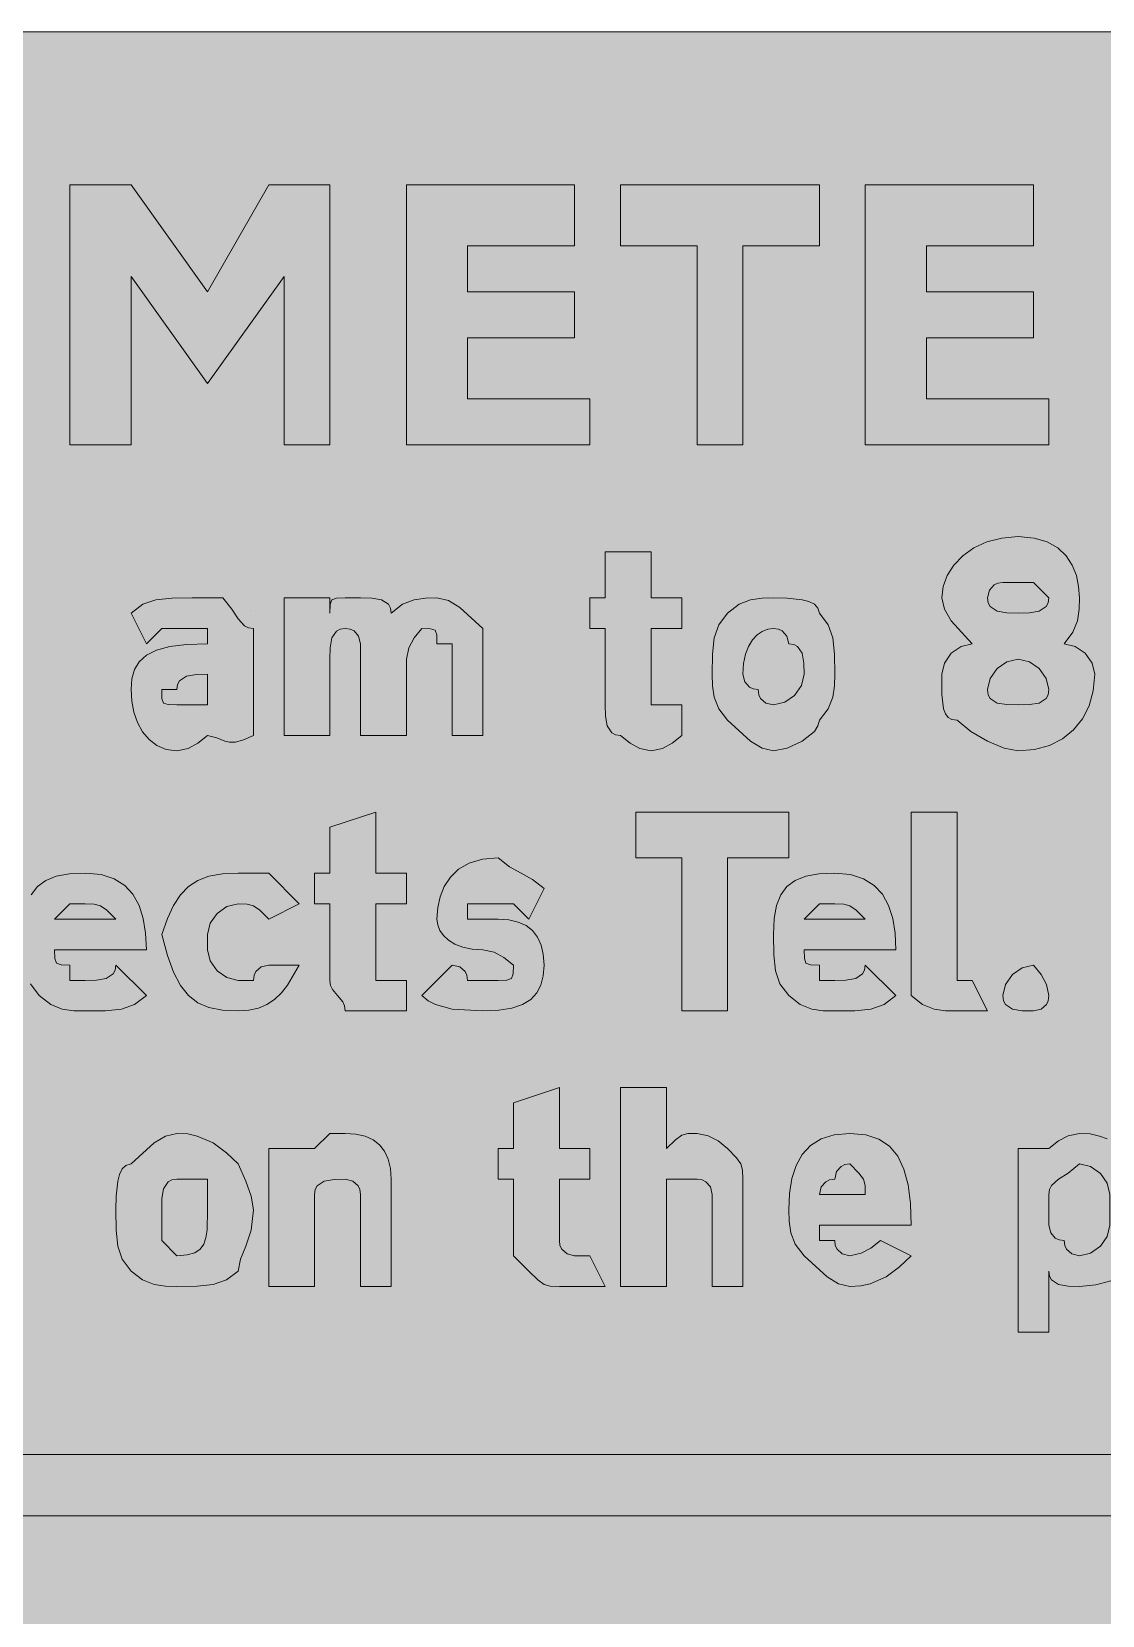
# Model space of a CAD drawing. Header units: metres. Extents: x 9 to 558, y 12 to 260.
# Drawn here: x 283.4 to 367.4, y 135.7 to 259.9 of the extents above; entities that cross this region are included whole.
import ezdxf

# ---------------------------------------------------------------- set-up
doc = ezdxf.new("R2010")
doc.units = ezdxf.units.M
for name, color, linetype, true_color in [('FILL_BLACK_000000', 7, 'Continuous', 0x000000), ('FILL_YELLOW_FFFF00', 7, 'Continuous', 0xffff00), ('STROKE_BLACK_000000', 7, 'Continuous', 0x000000)]:
    doc.layers.add(name, color=color, linetype=linetype, true_color=true_color)

msp = doc.modelspace()

# ---------------------------------------------------------------- hatches: boundary and pattern name
at = {"layer": 'FILL_BLACK_000000', "true_color": 0x000000}
h = msp.add_hatch(color=7, dxfattribs=at)
h.dxf.hatch_style = 1
h.paths.add_polyline_path([(291.21, 240.72), (291.21, 227.52), (286.41, 227.52), (286.41, 247.92), (291.21, 247.92), (297.21, 239.52), (302.01, 247.92), (306.81, 247.92), (306.81, 227.52), (303.21, 227.52), (303.21, 240.72), (297.21, 232.32), (291.21, 240.72)])
h = msp.add_hatch(color=7, dxfattribs=at)
h.dxf.hatch_style = 1
h.paths.add_polyline_path([(317.61, 231.12), (327.21, 231.12), (327.21, 227.52), (312.81, 227.52), (312.81, 247.92), (326.01, 247.92), (326.01, 243.12), (317.61, 243.12), (317.61, 239.52), (326.01, 239.52), (326.01, 235.92), (317.61, 235.92), (317.61, 231.12)])
h = msp.add_hatch(color=7, dxfattribs=at)
h.dxf.hatch_style = 1
h.paths.add_polyline_path([(339.21, 227.52), (335.61, 227.52), (335.61, 243.12), (329.61, 243.12), (329.61, 247.92), (345.21, 247.92), (345.21, 243.12), (339.21, 243.12), (339.21, 227.52)])
h = msp.add_hatch(color=7, dxfattribs=at)
h.dxf.hatch_style = 1
h.paths.add_polyline_path([(353.61, 231.12), (363.21, 231.12), (363.21, 227.52), (348.81, 227.52), (348.81, 247.92), (362.01, 247.92), (362.01, 243.12), (353.61, 243.12), (353.61, 239.52), (362.01, 239.52), (362.01, 235.92), (353.61, 235.92), (353.61, 231.12)])
h = msp.add_hatch(color=7, dxfattribs=at)
h.dxf.hatch_style = 1
h.paths.add_polyline_path([(357.1, 205.04), (356.01, 205.92), (355.61, 205.98), (355.32, 206.14), (355.1, 206.43), (354.96, 206.82), (354.83, 207.94), (354.81, 209.52), (355.02, 210.4), (355.56, 211.17), (356.33, 211.71), (357.21, 211.92), (355.56, 213.72), (355.02, 214.62), (354.81, 215.52), (354.92, 216.42), (355.24, 217.28), (355.76, 218.09), (356.46, 218.82), (357.33, 219.43), (358.35, 219.91), (359.52, 220.21), (360.81, 220.32), (362.05, 220.21), (363.08, 219.91), (363.91, 219.43), (364.56, 218.82), (365.04, 218.09), (365.37, 217.28), (365.55, 216.42), (365.61, 215.52), (365.59, 214.62), (365.46, 213.72), (365.1, 212.82), (364.41, 211.92), (365.29, 211.71), (366.06, 211.17), (366.6, 210.4), (366.81, 209.52), (366.7, 208.23), (366.38, 207.06), (365.86, 206.04), (365.16, 205.17), (364.29, 204.47), (363.27, 203.95), (362.1, 203.63), (360.81, 203.52), (359.72, 203.73), (358.41, 204.27), (357.1, 205.04)])
h.paths.add_polyline_path([(358.62, 209.2), (358.41, 208.32), (358.46, 207.92), (358.62, 207.63), (359.16, 207.27), (359.93, 207.14), (360.81, 207.12), (361.69, 207.14), (362.46, 207.27), (363, 207.63), (363.16, 207.92), (363.21, 208.32), (363, 209.2), (362.46, 209.97), (361.69, 210.51), (360.81, 210.72), (359.93, 210.51), (359.16, 209.97), (358.62, 209.2)], flags=16)
h.paths.add_polyline_path([(360.81, 216.72), (359.61, 216.72), (359.21, 216.67), (358.92, 216.53), (358.56, 216.12), (358.41, 215.52), (358.46, 215.12), (358.62, 214.83), (359.16, 214.47), (359.93, 214.34), (360.81, 214.32), (361.69, 214.34), (362.46, 214.47), (363, 214.83), (363.16, 215.12), (363.21, 215.52), (362.01, 216.72), (360.81, 216.72)], flags=16)
h = msp.add_hatch(color=7, dxfattribs=at)
h.dxf.hatch_style = 1
h.paths.add_polyline_path([(334.41, 215.52), (334.41, 213.12), (332.01, 213.12), (332.01, 208.32), (332.01, 207.12), (333.21, 207.12), (334.41, 207.12), (334.41, 204.72), (333.66, 204.12), (332.89, 203.71), (332.01, 203.52), (331.13, 203.71), (330.36, 204.12), (329.61, 204.72), (329.21, 204.77), (328.92, 204.93), (328.56, 205.47), (328.43, 206.24), (328.41, 207.12), (328.41, 213.12), (327.21, 213.12), (327.21, 215.52), (328.41, 215.52), (328.41, 219.12), (332.01, 219.12), (332.01, 215.52), (334.41, 215.52)])
h = msp.add_hatch(color=7, dxfattribs=at)
h.dxf.hatch_style = 1
h.paths.add_polyline_path([(296.01, 213.12), (293.61, 213.12), (292.41, 211.92), (291.21, 214.32), (292.13, 215.01), (293.16, 215.37), (294.42, 215.5), (296.01, 215.52), (298.41, 215.52), (299.12, 214.64), (299.61, 213.87), (300.1, 213.33), (300.41, 213.17), (300.81, 213.12), (300.81, 207.12), (300.81, 205.92), (300.81, 204.72), (300.02, 204.38), (299.4, 204.21), (298.93, 204.19), (298.56, 204.27), (297.94, 204.55), (297.21, 204.72), (296.46, 204.12), (295.69, 203.71), (294.81, 203.52), (293.97, 203.63), (293.23, 203.93), (292.62, 204.41), (292.11, 205.02), (291.72, 205.75), (291.43, 206.56), (291.27, 207.42), (291.21, 208.32), (291.27, 209.16), (291.47, 209.89), (291.84, 210.51), (292.41, 211.02), (293.2, 211.41), (294.25, 211.69), (295.57, 211.86), (297.21, 211.92), (297.21, 213.12), (296.01, 213.12)])
h.paths.add_polyline_path([(293.76, 207.27), (294.12, 207.14), (294.81, 207.12), (296.01, 207.12), (297.21, 207.12), (297.21, 209.52), (296.33, 209.5), (295.56, 209.37), (295.02, 209.01), (294.86, 208.72), (294.81, 208.32), (293.61, 208.32), (293.63, 207.63), (293.76, 207.27)], flags=16)
h = msp.add_hatch(color=7, dxfattribs=at)
h.dxf.hatch_style = 1
h.paths.add_polyline_path([(313.41, 212.37), (313, 211.6), (312.81, 210.72), (312.81, 204.72), (309.21, 204.72), (309.21, 211.92), (309.06, 212.52), (308.7, 212.93), (308.41, 213.07), (308.01, 213.12), (307.61, 213.07), (307.32, 212.91), (306.96, 212.37), (306.83, 211.6), (306.81, 210.72), (306.81, 204.72), (303.21, 204.72), (303.21, 215.52), (306.81, 215.52), (306.81, 214.32), (306.83, 215.01), (306.96, 215.37), (307.32, 215.5), (308.01, 215.52), (309.21, 215.52), (310.09, 215.5), (310.86, 215.37), (311.4, 215.01), (311.56, 214.72), (311.61, 214.32), (312.51, 215.01), (313.41, 215.37), (314.31, 215.5), (315.21, 215.52), (316.11, 215.31), (317.01, 214.77), (318.81, 213.12), (318.81, 211.92), (318.81, 204.72), (316.41, 204.72), (316.41, 211.92), (315.21, 211.92), (315.19, 212.61), (315.06, 212.97), (314.7, 213.1), (314.01, 213.12), (313.41, 212.37)])
h = msp.add_hatch(color=7, dxfattribs=at)
h.dxf.hatch_style = 1
h.paths.add_polyline_path([(346.26, 207.72), (345.9, 206.82), (345.21, 205.92), (345.1, 205.47), (344.82, 205.04), (343.86, 204.27), (342.68, 203.73), (341.61, 203.52), (340.71, 203.73), (339.81, 204.27), (338.01, 205.92), (337.32, 206.82), (336.96, 207.72), (336.83, 208.62), (336.81, 209.52), (336.83, 211.11), (336.96, 212.37), (337.32, 213.4), (338.01, 214.32), (338.91, 215.01), (339.81, 215.37), (340.71, 215.5), (341.61, 215.52), (342.68, 215.5), (343.86, 215.37), (344.39, 215.23), (344.82, 215.01), (345.1, 214.72), (345.21, 214.32), (345.9, 213.4), (346.26, 212.37), (346.39, 211.11), (346.41, 209.52), (346.39, 208.62), (346.26, 207.72)])
h.paths.add_polyline_path([(343.86, 211.17), (343.5, 211.71), (343.21, 211.87), (342.81, 211.92), (342.66, 212.52), (342.3, 212.93), (342.01, 213.07), (341.61, 213.12), (341.16, 213.06), (340.73, 212.89), (340.32, 212.61), (339.96, 212.22), (339.65, 211.71), (339.42, 211.09), (339.26, 210.36), (339.21, 209.52), (339.36, 208.92), (339.72, 208.51), (340.01, 208.37), (340.41, 208.32), (340.46, 207.92), (340.6, 207.63), (341.01, 207.27), (341.61, 207.12), (342.49, 207.33), (343.26, 207.87), (343.8, 208.64), (344.01, 209.52), (343.99, 210.4), (343.86, 211.17)], flags=16)
h = msp.add_hatch(color=7, dxfattribs=at)
h.dxf.hatch_style = 1
h.paths.add_polyline_path([(312.81, 193.92), (312.81, 191.52), (310.41, 191.52), (310.41, 186.72), (310.41, 185.52), (311.61, 185.52), (312.81, 185.52), (312.81, 183.12), (310.41, 183.12), (308.01, 183.12), (307.96, 183.52), (307.82, 183.83), (307.41, 184.32), (307, 184.81), (306.86, 185.12), (306.81, 185.52), (306.81, 191.52), (305.61, 191.52), (305.61, 193.92), (306.81, 193.92), (306.81, 197.52), (310.41, 198.72), (310.41, 193.92), (312.81, 193.92)])
h = msp.add_hatch(color=7, dxfattribs=at)
h.dxf.hatch_style = 1
h.paths.add_polyline_path([(338.01, 183.12), (334.41, 183.12), (334.41, 195.12), (330.81, 195.12), (330.81, 198.72), (342.81, 198.72), (342.81, 195.12), (338.01, 195.12), (338.01, 183.12)])
h = msp.add_hatch(color=7, dxfattribs=at)
h.dxf.hatch_style = 1
h.paths.add_polyline_path([(356.01, 186.72), (356.01, 185.52), (357.21, 185.52), (358.41, 183.12), (357.21, 183.12), (356.01, 183.12), (355.11, 183.14), (354.21, 183.27), (353.31, 183.63), (352.41, 184.32), (352.41, 185.52), (352.41, 198.72), (356.01, 198.72), (356.01, 186.72)])
h = msp.add_hatch(color=7, dxfattribs=at)
h.dxf.hatch_style = 1
h.paths.add_polyline_path([(323.55, 185.88), (323.37, 185.14), (323.04, 184.53), (322.56, 184.02), (321.91, 183.63), (321.08, 183.34), (320.05, 183.18), (318.81, 183.12), (316.41, 183.27), (315.1, 183.63), (314.51, 183.92), (314.01, 184.32), (316.41, 186.72), (317.01, 186.57), (317.42, 186.21), (317.56, 185.92), (317.61, 185.52), (320.01, 185.52), (320.7, 185.54), (321.06, 185.67), (321.19, 186.03), (321.21, 186.72), (320.46, 187.32), (319.69, 187.73), (318.81, 187.92), (317.97, 187.97), (317.23, 188.13), (316.62, 188.36), (316.11, 188.67), (315.72, 189.03), (315.43, 189.44), (315.27, 189.87), (315.21, 190.32), (315.27, 191.22), (315.45, 192.08), (315.78, 192.89), (316.26, 193.62), (316.91, 194.23), (317.74, 194.71), (318.77, 195.01), (320.01, 195.12), (320.91, 194.41), (321.81, 193.92), (322.71, 193.43), (323.61, 192.72), (322.41, 190.32), (321.21, 191.52), (320.01, 191.52), (317.61, 191.52), (317.61, 190.32), (318.81, 190.32), (320.01, 190.32), (320.85, 190.26), (321.58, 190.09), (322.2, 189.81), (322.71, 189.42), (323.1, 188.91), (323.38, 188.29), (323.55, 187.56), (323.61, 186.72), (323.55, 185.88)])
h = msp.add_hatch(color=7, dxfattribs=at)
h.dxf.hatch_style = 1
h.paths.add_polyline_path([(285.23, 187.23), (285.36, 186.87), (285.72, 186.74), (286.41, 186.72), (286.41, 185.52), (287.61, 185.52), (288.49, 185.54), (289.26, 185.67), (289.8, 186.03), (289.96, 186.32), (290.01, 186.72), (292.41, 184.32), (291.49, 183.63), (290.46, 183.27), (289.2, 183.14), (287.61, 183.12), (286.71, 183.14), (285.81, 183.27), (284.91, 183.63), (284.01, 184.32), (283.32, 185.24), (282.96, 186.27), (282.83, 187.53), (282.81, 189.12), (282.87, 190.36), (283.05, 191.39), (283.38, 192.22), (283.86, 192.87), (284.51, 193.35), (285.34, 193.68), (286.37, 193.86), (287.61, 193.92), (288.85, 193.81), (289.88, 193.49), (290.71, 192.97), (291.36, 192.27), (291.84, 191.4), (292.17, 190.38), (292.35, 189.21), (292.41, 187.92), (285.21, 187.92), (285.23, 187.23)])
h.paths.add_polyline_path([(289.3, 191.01), (288.81, 191.37), (288.32, 191.5), (287.61, 191.52), (286.41, 191.52), (285.21, 190.32), (290.01, 190.32), (289.3, 191.01)], flags=16)
h = msp.add_hatch(color=7, dxfattribs=at)
h.dxf.hatch_style = 1
h.paths.add_polyline_path([(302.01, 193.92), (304.41, 191.52), (302.01, 190.32), (301.3, 191.01), (300.81, 191.37), (300.32, 191.5), (299.61, 191.52), (298.73, 191.31), (297.96, 190.77), (297.42, 190), (297.21, 189.12), (297.21, 187.92), (297.42, 187.04), (297.96, 186.27), (298.73, 185.73), (299.61, 185.52), (300.81, 185.52), (300.86, 185.92), (301, 186.21), (301.41, 186.57), (302.01, 186.72), (304.41, 186.72), (303.49, 185.14), (303, 184.53), (302.46, 184.02), (301.87, 183.63), (301.2, 183.34), (300.46, 183.18), (299.61, 183.12), (298.37, 183.18), (297.32, 183.38), (296.45, 183.75), (295.71, 184.32), (295.09, 185.11), (294.55, 186.16), (294.06, 187.48), (293.61, 189.12), (294.06, 190.36), (294.55, 191.39), (295.09, 192.22), (295.71, 192.87), (296.45, 193.35), (297.32, 193.68), (298.37, 193.86), (299.61, 193.92), (302.01, 193.92)])
h = msp.add_hatch(color=7, dxfattribs=at)
h.dxf.hatch_style = 1
h.paths.add_polyline_path([(344.03, 187.23), (344.16, 186.87), (344.52, 186.74), (345.21, 186.72), (345.21, 185.52), (346.41, 185.52), (347.29, 185.54), (348.06, 185.67), (348.6, 186.03), (348.76, 186.32), (348.81, 186.72), (351.21, 184.32), (350.29, 183.63), (349.26, 183.27), (348, 183.14), (346.41, 183.12), (345.51, 183.14), (344.61, 183.27), (343.71, 183.63), (342.81, 184.32), (342.12, 185.24), (341.76, 186.27), (341.63, 187.53), (341.61, 189.12), (341.67, 190.36), (341.85, 191.39), (342.18, 192.22), (342.66, 192.87), (343.31, 193.35), (344.14, 193.68), (345.17, 193.86), (346.41, 193.92), (347.65, 193.81), (348.68, 193.49), (349.51, 192.97), (350.16, 192.27), (350.64, 191.4), (350.97, 190.38), (351.15, 189.21), (351.21, 187.92), (344.01, 187.92), (344.03, 187.23)])
h.paths.add_polyline_path([(348.1, 191.01), (347.61, 191.37), (347.12, 191.5), (346.41, 191.52), (345.21, 191.52), (344.01, 190.32), (348.81, 190.32), (348.1, 191.01)], flags=16)
h = msp.add_hatch(color=7, dxfattribs=at)
h.dxf.hatch_style = 1
h.paths.add_polyline_path([(363.16, 183.92), (363.02, 183.63), (362.61, 183.27), (362.01, 183.12), (361.13, 183.14), (360.36, 183.27), (359.82, 183.63), (359.66, 183.92), (359.61, 184.32), (359.82, 185.2), (360.36, 185.97), (361.13, 186.51), (362.01, 186.72), (362.61, 185.97), (363.02, 185.2), (363.21, 184.32), (363.16, 183.92)])
h = msp.add_hatch(color=7, dxfattribs=at)
h.dxf.hatch_style = 1
h.paths.add_polyline_path([(327.21, 172.32), (327.21, 169.92), (324.81, 169.92), (324.81, 165.12), (324.86, 164.72), (325, 164.43), (325.41, 164.07), (326.01, 163.92), (327.21, 163.92), (328.41, 161.52), (324.81, 161.52), (324.1, 161.54), (323.61, 161.67), (323.12, 162.03), (322.41, 162.72), (321.21, 163.92), (321.21, 169.92), (320.01, 169.92), (320.01, 172.32), (321.21, 172.32), (321.21, 175.92), (324.81, 177.12), (324.81, 172.32), (327.21, 172.32)])
h = msp.add_hatch(color=7, dxfattribs=at)
h.dxf.hatch_style = 1
h.paths.add_polyline_path([(336.49, 173.33), (337.26, 172.92), (338.01, 172.32), (338.7, 171.61), (339.06, 171.12), (339.19, 170.63), (339.21, 169.92), (339.21, 161.52), (336.81, 161.52), (336.81, 168.72), (336.66, 169.32), (336.3, 169.73), (336.01, 169.87), (335.61, 169.92), (334.41, 169.92), (333.21, 169.92), (333.21, 168.72), (333.21, 161.52), (329.61, 161.52), (329.61, 177.12), (333.21, 177.12), (333.21, 172.32), (333.92, 173.01), (334.41, 173.37), (334.9, 173.5), (335.61, 173.52), (336.49, 173.33)])
h = msp.add_hatch(color=7, dxfattribs=at)
h.dxf.hatch_style = 1
h.paths.add_polyline_path([(300.21, 164.67), (299.8, 163.64), (299.61, 162.72), (298.69, 162.03), (297.66, 161.67), (296.4, 161.54), (294.81, 161.52), (293.91, 161.54), (293.01, 161.67), (292.11, 162.03), (291.21, 162.72), (290.52, 163.64), (290.16, 164.67), (290.03, 165.93), (290.01, 167.52), (290.03, 168.59), (290.16, 169.77), (290.3, 170.3), (290.52, 170.73), (290.81, 171.01), (291.21, 171.12), (293.01, 172.77), (293.91, 173.31), (294.81, 173.52), (295.66, 173.47), (296.4, 173.31), (297.66, 172.77), (298.69, 172), (299.61, 171.12), (300.21, 169.77), (300.62, 168.59), (300.81, 167.52), (300.62, 165.93), (300.21, 164.67)])
h.paths.add_polyline_path([(294.81, 169.92), (294.41, 169.87), (294.12, 169.71), (293.76, 169.17), (293.63, 168.4), (293.61, 167.52), (293.61, 165.12), (294.81, 163.92), (295.6, 163.98), (296.2, 164.14), (296.62, 164.43), (296.91, 164.82), (297.08, 165.33), (297.17, 165.94), (297.21, 167.52), (297.21, 169.92), (294.81, 169.92)], flags=16)
h = msp.add_hatch(color=7, dxfattribs=at)
h.dxf.hatch_style = 1
h.paths.add_polyline_path([(309.21, 161.52), (309.21, 168.72), (309.16, 169.12), (309.02, 169.41), (308.61, 169.77), (308.01, 169.92), (307.13, 169.9), (306.36, 169.77), (305.82, 169.41), (305.66, 169.12), (305.61, 168.72), (305.61, 161.52), (302.01, 161.52), (302.01, 172.32), (305.61, 172.32), (306.81, 173.52), (308.01, 173.52), (308.85, 173.46), (309.58, 173.29), (310.2, 173.01), (310.71, 172.62), (311.1, 172.11), (311.38, 171.49), (311.55, 170.76), (311.61, 169.92), (311.61, 161.52), (309.21, 161.52)])
h = msp.add_hatch(color=7, dxfattribs=at)
h.dxf.hatch_style = 1
h.paths.add_polyline_path([(345.21, 165.12), (346.41, 165.12), (346.46, 164.72), (346.6, 164.43), (347.01, 164.07), (347.61, 163.92), (348.49, 164.11), (349.26, 164.52), (350.01, 165.12), (352.41, 163.92), (351.49, 163.04), (350.46, 162.27), (349.2, 161.73), (348.46, 161.57), (347.61, 161.52), (346.71, 161.73), (345.81, 162.27), (344.01, 163.92), (343.32, 164.82), (342.96, 165.72), (342.83, 166.62), (342.81, 167.52), (342.87, 168.81), (343.05, 169.98), (343.38, 171), (343.86, 171.87), (344.51, 172.57), (345.34, 173.09), (346.37, 173.41), (347.61, 173.52), (348.85, 173.41), (349.88, 173.07), (350.71, 172.51), (351.36, 171.72), (351.84, 170.71), (352.17, 169.47), (352.35, 168.01), (352.41, 166.32), (345.21, 166.32), (345.21, 165.12)])
h.paths.add_polyline_path([(348.81, 168.72), (348.79, 169.43), (348.66, 169.92), (348.3, 170.41), (347.61, 171.12), (347.21, 171.07), (346.92, 170.93), (346.56, 170.52), (346.41, 169.92), (346.01, 169.87), (345.72, 169.73), (345.36, 169.32), (345.21, 168.72), (348.81, 168.72)], flags=16)
h = msp.add_hatch(color=7, dxfattribs=at)
h.dxf.hatch_style = 1
h.paths.add_polyline_path([(371.18, 165.06), (370.66, 164.04), (369.96, 163.17), (369.09, 162.47), (368.07, 161.95), (366.9, 161.63), (365.61, 161.52), (364.73, 161.54), (363.96, 161.67), (363.42, 162.03), (363.26, 162.32), (363.21, 162.72), (363.21, 157.92), (360.81, 157.92), (360.81, 172.32), (363.21, 172.32), (363.96, 172.92), (364.73, 173.33), (365.61, 173.52), (366.45, 173.47), (367.18, 173.31), (367.8, 173.08), (368.31, 172.77), (368.7, 172.41), (368.99, 172), (369.15, 171.57), (369.21, 171.12), (369.66, 171.01), (370.09, 170.73), (370.86, 169.77), (371.4, 168.59), (371.61, 167.52), (371.5, 166.23), (371.18, 165.06)])
h.paths.add_polyline_path([(367.26, 164.67), (367.8, 165.44), (368.01, 166.32), (368.01, 168.72), (367.8, 169.6), (367.26, 170.37), (366.49, 170.91), (365.61, 171.12), (364.73, 170.41), (363.96, 169.92), (363.42, 169.43), (363.26, 169.12), (363.21, 168.72), (363.21, 166.32), (363.36, 165.72), (363.72, 165.31), (364.01, 165.17), (364.41, 165.12), (364.46, 164.72), (364.6, 164.43), (365.01, 164.07), (365.61, 163.92), (366.49, 164.13), (367.26, 164.67)], flags=16)
h = msp.add_hatch(color=7, dxfattribs=at)
h.dxf.hatch_style = 1
h.paths.add_polyline_path([(495.21, 148.32), (490.41, 153.12), (497.61, 153.12), (504.81, 145.92), (497.61, 138.72), (490.41, 138.72), (495.21, 143.52), (62.01, 143.52), (62.01, 148.32), (495.21, 148.32)])
at = {"layer": 'FILL_YELLOW_FFFF00', "true_color": 0xffff00}
h = msp.add_hatch(color=7, dxfattribs=at)
h.dxf.hatch_style = 1
h.paths.add_polyline_path([(551.26, 259.87), (552.02, 259.71), (553.41, 259.17), (556.41, 257.52), (556.81, 257.02), (557.1, 256.43), (557.46, 255.12), (557.61, 252.72), (557.61, 18.72), (557.61, 16.32), (557.42, 15.44), (557.01, 14.67), (556.41, 13.92), (553.41, 12.27), (552.02, 11.73), (551.26, 11.57), (550.41, 11.52), (16.41, 11.52), (14.01, 11.52), (13.13, 12.23), (12.36, 12.72), (11.82, 13.21), (11.66, 13.52), (11.61, 13.92), (10.82, 14.37), (10.22, 14.84), (9.8, 15.33), (9.51, 15.87), (9.25, 17.13), (9.21, 18.72), (9.21, 252.72), (9.21, 255.12), (11.61, 257.52), (12.36, 258.12), (13.13, 258.53), (14.01, 258.72), (14.76, 259.32), (15.53, 259.73), (16.41, 259.92), (550.41, 259.92), (551.26, 259.87)])

# ---------------------------------------------------------------- linework, layer by layer
at = {"layer": 'FILL_BLACK_000000', "lineweight": 0, "true_color": 0x000000}
for points in [[(291.21, 240.72), (291.21, 227.52), (286.41, 227.52), (286.41, 247.92), (291.21, 247.92), (297.21, 239.52), (302.01, 247.92), (306.81, 247.92), (306.81, 227.52), (303.21, 227.52), (303.21, 240.72), (297.21, 232.32)], [(317.61, 231.12), (327.21, 231.12), (327.21, 227.52), (312.81, 227.52), (312.81, 247.92), (326.01, 247.92), (326.01, 243.12), (317.61, 243.12), (317.61, 239.52), (326.01, 239.52), (326.01, 235.92), (317.61, 235.92)], [(339.21, 227.52), (335.61, 227.52), (335.61, 243.12), (329.61, 243.12), (329.61, 247.92), (345.21, 247.92), (345.21, 243.12), (339.21, 243.12)], [(353.61, 231.12), (363.21, 231.12), (363.21, 227.52), (348.81, 227.52), (348.81, 247.92), (362.01, 247.92), (362.01, 243.12), (353.61, 243.12), (353.61, 239.52), (362.01, 239.52), (362.01, 235.92), (353.61, 235.92)], [(357.1, 205.04), (356.01, 205.92), (355.61, 205.98), (355.32, 206.14), (355.1, 206.43), (354.96, 206.82), (354.83, 207.94), (354.81, 209.52), (355.02, 210.4), (355.56, 211.17), (356.33, 211.71), (357.21, 211.92), (355.56, 213.72), (355.02, 214.62), (354.81, 215.52), (354.92, 216.42), (355.24, 217.28), (355.76, 218.09), (356.46, 218.82), (357.33, 219.43), (358.35, 219.91), (359.52, 220.21), (360.81, 220.32), (362.05, 220.21), (363.08, 219.91), (363.91, 219.43), (364.56, 218.82), (365.04, 218.09), (365.37, 217.28), (365.55, 216.42), (365.61, 215.52), (365.59, 214.62), (365.46, 213.72), (365.1, 212.82), (364.41, 211.92), (365.29, 211.71), (366.06, 211.17), (366.6, 210.4), (366.81, 209.52), (366.7, 208.23), (366.38, 207.06), (365.86, 206.04), (365.16, 205.17), (364.29, 204.47), (363.27, 203.95), (362.1, 203.63), (360.81, 203.52), (359.72, 203.73), (358.41, 204.27)], [(334.41, 215.52), (334.41, 213.12), (332.01, 213.12), (332.01, 208.32), (332.01, 207.12), (333.21, 207.12), (334.41, 207.12), (334.41, 204.72), (333.66, 204.12), (332.89, 203.71), (332.01, 203.52), (331.13, 203.71), (330.36, 204.12), (329.61, 204.72), (329.21, 204.77), (328.92, 204.93), (328.56, 205.47), (328.43, 206.24), (328.41, 207.12), (328.41, 213.12), (327.21, 213.12), (327.21, 215.52), (328.41, 215.52), (328.41, 219.12), (332.01, 219.12), (332.01, 215.52)], [(360.81, 216.72), (359.61, 216.72), (359.21, 216.67), (358.92, 216.53), (358.56, 216.12), (358.41, 215.52), (358.46, 215.12), (358.62, 214.83), (359.16, 214.47), (359.93, 214.34), (360.81, 214.32), (361.69, 214.34), (362.46, 214.47), (363, 214.83), (363.16, 215.12), (363.21, 215.52), (362.01, 216.72)], [(296.01, 213.12), (293.61, 213.12), (292.41, 211.92), (291.21, 214.32), (292.13, 215.01), (293.16, 215.37), (294.42, 215.5), (296.01, 215.52), (298.41, 215.52), (299.12, 214.64), (299.61, 213.87), (300.1, 213.33), (300.41, 213.17), (300.81, 213.12), (300.81, 207.12), (300.81, 205.92), (300.81, 204.72), (300.02, 204.38), (299.4, 204.21), (298.93, 204.19), (298.56, 204.27), (297.94, 204.55), (297.21, 204.72), (296.46, 204.12), (295.69, 203.71), (294.81, 203.52), (293.97, 203.63), (293.23, 203.93), (292.62, 204.41), (292.11, 205.02), (291.72, 205.75), (291.43, 206.56), (291.27, 207.42), (291.21, 208.32), (291.27, 209.16), (291.47, 209.89), (291.84, 210.51), (292.41, 211.02), (293.2, 211.41), (294.25, 211.69), (295.57, 211.86), (297.21, 211.92), (297.21, 213.12)], [(313.41, 212.37), (313, 211.6), (312.81, 210.72), (312.81, 204.72), (309.21, 204.72), (309.21, 211.92), (309.06, 212.52), (308.7, 212.93), (308.41, 213.07), (308.01, 213.12), (307.61, 213.07), (307.32, 212.91), (306.96, 212.37), (306.83, 211.6), (306.81, 210.72), (306.81, 204.72), (303.21, 204.72), (303.21, 215.52), (306.81, 215.52), (306.81, 214.32), (306.83, 215.01), (306.96, 215.37), (307.32, 215.5), (308.01, 215.52), (309.21, 215.52), (310.09, 215.5), (310.86, 215.37), (311.4, 215.01), (311.56, 214.72), (311.61, 214.32), (312.51, 215.01), (313.41, 215.37), (314.31, 215.5), (315.21, 215.52), (316.11, 215.31), (317.01, 214.77), (318.81, 213.12), (318.81, 211.92), (318.81, 204.72), (316.41, 204.72), (316.41, 211.92), (315.21, 211.92), (315.19, 212.61), (315.06, 212.97), (314.7, 213.1), (314.01, 213.12)], [(346.26, 207.72), (345.9, 206.82), (345.21, 205.92), (345.1, 205.47), (344.82, 205.04), (343.86, 204.27), (342.68, 203.73), (341.61, 203.52), (340.71, 203.73), (339.81, 204.27), (338.01, 205.92), (337.32, 206.82), (336.96, 207.72), (336.83, 208.62), (336.81, 209.52), (336.83, 211.11), (336.96, 212.37), (337.32, 213.4), (338.01, 214.32), (338.91, 215.01), (339.81, 215.37), (340.71, 215.5), (341.61, 215.52), (342.68, 215.5), (343.86, 215.37), (344.39, 215.23), (344.82, 215.01), (345.1, 214.72), (345.21, 214.32), (345.9, 213.4), (346.26, 212.37), (346.39, 211.11), (346.41, 209.52), (346.39, 208.62)], [(343.86, 211.17), (343.5, 211.71), (343.21, 211.87), (342.81, 211.92), (342.66, 212.52), (342.3, 212.93), (342.01, 213.07), (341.61, 213.12), (341.16, 213.06), (340.73, 212.89), (340.32, 212.61), (339.96, 212.22), (339.65, 211.71), (339.42, 211.09), (339.26, 210.36), (339.21, 209.52), (339.36, 208.92), (339.72, 208.51), (340.01, 208.37), (340.41, 208.32), (340.46, 207.92), (340.6, 207.63), (341.01, 207.27), (341.61, 207.12), (342.49, 207.33), (343.26, 207.87), (343.8, 208.64), (344.01, 209.52), (343.99, 210.4)], [(358.62, 209.2), (358.41, 208.32), (358.46, 207.92), (358.62, 207.63), (359.16, 207.27), (359.93, 207.14), (360.81, 207.12), (361.69, 207.14), (362.46, 207.27), (363, 207.63), (363.16, 207.92), (363.21, 208.32), (363, 209.2), (362.46, 209.97), (361.69, 210.51), (360.81, 210.72), (359.93, 210.51), (359.16, 209.97)], [(293.76, 207.27), (294.12, 207.14), (294.81, 207.12), (296.01, 207.12), (297.21, 207.12), (297.21, 209.52), (296.33, 209.5), (295.56, 209.37), (295.02, 209.01), (294.86, 208.72), (294.81, 208.32), (293.61, 208.32), (293.63, 207.63)], [(312.81, 193.92), (312.81, 191.52), (310.41, 191.52), (310.41, 186.72), (310.41, 185.52), (311.61, 185.52), (312.81, 185.52), (312.81, 183.12), (310.41, 183.12), (308.01, 183.12), (307.96, 183.52), (307.82, 183.83), (307.41, 184.32), (307, 184.81), (306.86, 185.12), (306.81, 185.52), (306.81, 191.52), (305.61, 191.52), (305.61, 193.92), (306.81, 193.92), (306.81, 197.52), (310.41, 198.72), (310.41, 193.92)], [(338.01, 183.12), (334.41, 183.12), (334.41, 195.12), (330.81, 195.12), (330.81, 198.72), (342.81, 198.72), (342.81, 195.12), (338.01, 195.12)], [(356.01, 186.72), (356.01, 185.52), (357.21, 185.52), (358.41, 183.12), (357.21, 183.12), (356.01, 183.12), (355.11, 183.14), (354.21, 183.27), (353.31, 183.63), (352.41, 184.32), (352.41, 185.52), (352.41, 198.72), (356.01, 198.72)], [(323.55, 185.88), (323.37, 185.14), (323.04, 184.53), (322.56, 184.02), (321.91, 183.63), (321.08, 183.34), (320.05, 183.18), (318.81, 183.12), (316.41, 183.27), (315.1, 183.63), (314.51, 183.92), (314.01, 184.32), (316.41, 186.72), (317.01, 186.57), (317.42, 186.21), (317.56, 185.92), (317.61, 185.52), (320.01, 185.52), (320.7, 185.54), (321.06, 185.67), (321.19, 186.03), (321.21, 186.72), (320.46, 187.32), (319.69, 187.73), (318.81, 187.92), (317.97, 187.97), (317.23, 188.13), (316.62, 188.36), (316.11, 188.67), (315.72, 189.03), (315.43, 189.44), (315.27, 189.87), (315.21, 190.32), (315.27, 191.22), (315.45, 192.08), (315.78, 192.89), (316.26, 193.62), (316.91, 194.23), (317.74, 194.71), (318.77, 195.01), (320.01, 195.12), (320.91, 194.41), (321.81, 193.92), (322.71, 193.43), (323.61, 192.72), (322.41, 190.32), (321.21, 191.52), (320.01, 191.52), (317.61, 191.52), (317.61, 190.32), (318.81, 190.32), (320.01, 190.32), (320.85, 190.26), (321.58, 190.09), (322.2, 189.81), (322.71, 189.42), (323.1, 188.91), (323.38, 188.29), (323.55, 187.56), (323.61, 186.72)], [(302.01, 193.92), (304.41, 191.52), (302.01, 190.32), (301.3, 191.01), (300.81, 191.37), (300.32, 191.5), (299.61, 191.52), (298.73, 191.31), (297.96, 190.77), (297.42, 190), (297.21, 189.12), (297.21, 187.92), (297.42, 187.04), (297.96, 186.27), (298.73, 185.73), (299.61, 185.52), (300.81, 185.52), (300.86, 185.92), (301, 186.21), (301.41, 186.57), (302.01, 186.72), (304.41, 186.72), (303.49, 185.14), (303, 184.53), (302.46, 184.02), (301.87, 183.63), (301.2, 183.34), (300.46, 183.18), (299.61, 183.12), (298.37, 183.18), (297.32, 183.38), (296.45, 183.75), (295.71, 184.32), (295.09, 185.11), (294.55, 186.16), (294.06, 187.48), (293.61, 189.12), (294.06, 190.36), (294.55, 191.39), (295.09, 192.22), (295.71, 192.87), (296.45, 193.35), (297.32, 193.68), (298.37, 193.86), (299.61, 193.92)], [(344.03, 187.23), (344.16, 186.87), (344.52, 186.74), (345.21, 186.72), (345.21, 185.52), (346.41, 185.52), (347.29, 185.54), (348.06, 185.67), (348.6, 186.03), (348.76, 186.32), (348.81, 186.72), (351.21, 184.32), (350.29, 183.63), (349.26, 183.27), (348, 183.14), (346.41, 183.12), (345.51, 183.14), (344.61, 183.27), (343.71, 183.63), (342.81, 184.32), (342.12, 185.24), (341.76, 186.27), (341.63, 187.53), (341.61, 189.12), (341.67, 190.36), (341.85, 191.39), (342.18, 192.22), (342.66, 192.87), (343.31, 193.35), (344.14, 193.68), (345.17, 193.86), (346.41, 193.92), (347.65, 193.81), (348.68, 193.49), (349.51, 192.97), (350.16, 192.27), (350.64, 191.4), (350.97, 190.38), (351.15, 189.21), (351.21, 187.92), (344.01, 187.92)], [(289.3, 191.01), (288.81, 191.37), (288.32, 191.5), (287.61, 191.52), (286.41, 191.52), (285.21, 190.32), (290.01, 190.32)], [(348.1, 191.01), (347.61, 191.37), (347.12, 191.5), (346.41, 191.52), (345.21, 191.52), (344.01, 190.32), (348.81, 190.32)], [(363.16, 183.92), (363.02, 183.63), (362.61, 183.27), (362.01, 183.12), (361.13, 183.14), (360.36, 183.27), (359.82, 183.63), (359.66, 183.92), (359.61, 184.32), (359.82, 185.2), (360.36, 185.97), (361.13, 186.51), (362.01, 186.72), (362.61, 185.97), (363.02, 185.2), (363.21, 184.32)], [(327.21, 172.32), (327.21, 169.92), (324.81, 169.92), (324.81, 165.12), (324.86, 164.72), (325, 164.43), (325.41, 164.07), (326.01, 163.92), (327.21, 163.92), (328.41, 161.52), (324.81, 161.52), (324.1, 161.54), (323.61, 161.67), (323.12, 162.03), (322.41, 162.72), (321.21, 163.92), (321.21, 169.92), (320.01, 169.92), (320.01, 172.32), (321.21, 172.32), (321.21, 175.92), (324.81, 177.12), (324.81, 172.32)], [(336.49, 173.33), (337.26, 172.92), (338.01, 172.32), (338.7, 171.61), (339.06, 171.12), (339.19, 170.63), (339.21, 169.92), (339.21, 161.52), (336.81, 161.52), (336.81, 168.72), (336.66, 169.32), (336.3, 169.73), (336.01, 169.87), (335.61, 169.92), (334.41, 169.92), (333.21, 169.92), (333.21, 168.72), (333.21, 161.52), (329.61, 161.52), (329.61, 177.12), (333.21, 177.12), (333.21, 172.32), (333.92, 173.01), (334.41, 173.37), (334.9, 173.5), (335.61, 173.52)], [(300.21, 164.67), (299.8, 163.64), (299.61, 162.72), (298.69, 162.03), (297.66, 161.67), (296.4, 161.54), (294.81, 161.52), (293.91, 161.54), (293.01, 161.67), (292.11, 162.03), (291.21, 162.72), (290.52, 163.64), (290.16, 164.67), (290.03, 165.93), (290.01, 167.52), (290.03, 168.59), (290.16, 169.77), (290.3, 170.3), (290.52, 170.73), (290.81, 171.01), (291.21, 171.12), (293.01, 172.77), (293.91, 173.31), (294.81, 173.52), (295.66, 173.47), (296.4, 173.31), (297.66, 172.77), (298.69, 172), (299.61, 171.12), (300.21, 169.77), (300.62, 168.59), (300.81, 167.52), (300.62, 165.93)], [(309.21, 161.52), (309.21, 168.72), (309.16, 169.12), (309.02, 169.41), (308.61, 169.77), (308.01, 169.92), (307.13, 169.9), (306.36, 169.77), (305.82, 169.41), (305.66, 169.12), (305.61, 168.72), (305.61, 161.52), (302.01, 161.52), (302.01, 172.32), (305.61, 172.32), (306.81, 173.52), (308.01, 173.52), (308.85, 173.46), (309.58, 173.29), (310.2, 173.01), (310.71, 172.62), (311.1, 172.11), (311.38, 171.49), (311.55, 170.76), (311.61, 169.92), (311.61, 161.52)], [(345.21, 165.12), (346.41, 165.12), (346.46, 164.72), (346.6, 164.43), (347.01, 164.07), (347.61, 163.92), (348.49, 164.11), (349.26, 164.52), (350.01, 165.12), (352.41, 163.92), (351.49, 163.04), (350.46, 162.27), (349.2, 161.73), (348.46, 161.57), (347.61, 161.52), (346.71, 161.73), (345.81, 162.27), (344.01, 163.92), (343.32, 164.82), (342.96, 165.72), (342.83, 166.62), (342.81, 167.52), (342.87, 168.81), (343.05, 169.98), (343.38, 171), (343.86, 171.87), (344.51, 172.57), (345.34, 173.09), (346.37, 173.41), (347.61, 173.52), (348.85, 173.41), (349.88, 173.07), (350.71, 172.51), (351.36, 171.72), (351.84, 170.71), (352.17, 169.47), (352.35, 168.01), (352.41, 166.32), (345.21, 166.32)], [(348.81, 168.72), (348.79, 169.43), (348.66, 169.92), (348.3, 170.41), (347.61, 171.12), (347.21, 171.07), (346.92, 170.93), (346.56, 170.52), (346.41, 169.92), (346.01, 169.87), (345.72, 169.73), (345.36, 169.32), (345.21, 168.72)], [(367.26, 164.67), (367.8, 165.44), (368.01, 166.32), (368.01, 168.72), (367.8, 169.6), (367.26, 170.37), (366.49, 170.91), (365.61, 171.12), (364.73, 170.41), (363.96, 169.92), (363.42, 169.43), (363.26, 169.12), (363.21, 168.72), (363.21, 166.32), (363.36, 165.72), (363.72, 165.31), (364.01, 165.17), (364.41, 165.12), (364.46, 164.72), (364.6, 164.43), (365.01, 164.07), (365.61, 163.92), (366.49, 164.13)], [(294.81, 169.92), (294.41, 169.87), (294.12, 169.71), (293.76, 169.17), (293.63, 168.4), (293.61, 167.52), (293.61, 165.12), (294.81, 163.92), (295.6, 163.98), (296.2, 164.14), (296.62, 164.43), (296.91, 164.82), (297.08, 165.33), (297.17, 165.94), (297.21, 167.52), (297.21, 169.92)], [(495.21, 148.32), (490.41, 153.12), (497.61, 153.12), (504.81, 145.92), (497.61, 138.72), (490.41, 138.72), (495.21, 143.52), (62.01, 143.52), (62.01, 148.32)]]:
    msp.add_lwpolyline(points, close=True, dxfattribs=at)
for points in [[(283.38, 192.22), (283.86, 192.87), (284.51, 193.35), (285.34, 193.68), (286.37, 193.86), (287.61, 193.92), (288.85, 193.81), (289.88, 193.49), (290.71, 192.97), (291.36, 192.27), (291.84, 191.4), (292.17, 190.38), (292.35, 189.21), (292.41, 187.92), (285.21, 187.92), (285.23, 187.23), (285.36, 186.87), (285.72, 186.74), (286.41, 186.72), (286.41, 185.52), (287.61, 185.52), (288.49, 185.54), (289.26, 185.67), (289.8, 186.03), (289.96, 186.32), (290.01, 186.72), (292.41, 184.32), (291.49, 183.63), (290.46, 183.27), (289.2, 183.14), (287.61, 183.12), (286.71, 183.14), (285.81, 183.27), (284.91, 183.63), (284.01, 184.32), (283.32, 185.24)], [(368.07, 161.95), (366.9, 161.63), (365.61, 161.52), (364.73, 161.54), (363.96, 161.67), (363.42, 162.03), (363.26, 162.32), (363.21, 162.72), (363.21, 157.92), (360.81, 157.92), (360.81, 172.32), (363.21, 172.32), (363.96, 172.92), (364.73, 173.33), (365.61, 173.52), (366.45, 173.47), (367.18, 173.31), (367.8, 173.08)]]:
    msp.add_lwpolyline(points, dxfattribs=at)
at = {"layer": 'FILL_YELLOW_FFFF00', "lineweight": 0, "true_color": 0xffff00}
msp.add_lwpolyline([(16.41, 259.92), (550.41, 259.92), (551.26, 259.87), (552.02, 259.71), (553.41, 259.17), (556.41, 257.52), (556.81, 257.02), (557.1, 256.43), (557.46, 255.12), (557.61, 252.72), (557.61, 18.72), (557.61, 16.32), (557.42, 15.44), (557.01, 14.67), (556.41, 13.92), (553.41, 12.27), (552.02, 11.73), (551.26, 11.57), (550.41, 11.52), (16.41, 11.52)], dxfattribs=at)
at = {"layer": 'STROKE_BLACK_000000', "lineweight": 0, "true_color": 0x000000}
msp.add_lwpolyline([(300.61, 214.56), (300.61, 214.56)], dxfattribs=at)

doc.saveas('drawing.dxf')
